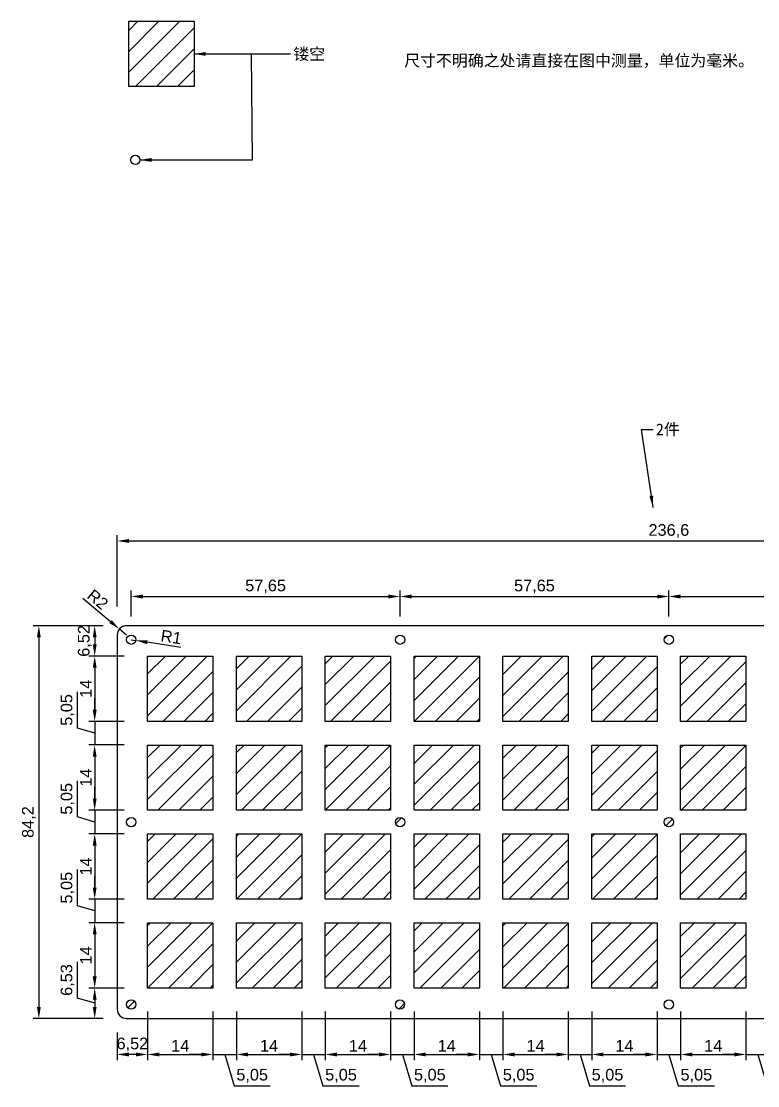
# Model space of a CAD drawing. Header units: millimetres. Extents: x 5 to 828, y 12 to 240.
# Drawn here: x 5.4 to 163.3, y 11.6 to 239.8 of the extents above; entities that cross this region are included whole.
import ezdxf

# ---------------------------------------------------------------- set-up
doc = ezdxf.new("R2010")
doc.units = ezdxf.units.MM
doc.styles.get("Standard").update_dxf_attribs({"font": 'arial.ttf'})
doc.dimstyles.new('ISO-25', dxfattribs={"dimtxt": 2.5, "dimasz": 2.5, "dimexe": 1.25, "dimexo": 5, "dimtad": 1, "dimtxsty": 'Standard', "dimcen": 2.5, "dimclrd": 3, "dimclre": 3, "dimadec": 0, "dimazin": 0, "dimtfac": 1, "dimtmove": 0, "dimatfit": 3, "dimfxl": 0, "dimarcsym": 0})

# ---------------------------------------------------------------- blocks, each defined once
blk = doc.blocks.new('*D17')
at = {"color": 3, "lineweight": -2}
for p, q in [((26, 114.31), (26, 129.61)), ((28.5, 128.36), (260.1, 128.36)), ((262.6, 114.31), (262.6, 129.61))]:
    blk.add_line(p, q, dxfattribs=at)
at = {"color": 3}
for points in [[(28.5, 128.78), (28.5, 127.95), (26, 128.36)], [(260.1, 128.78), (260.1, 127.95), (262.6, 128.36)]]:
    blk.add_solid(points, dxfattribs=at)
at = {"layer": 'Defpoints', "color": 0}
for p in [(262.6, 128.36), (26, 109.31), (262.6, 109.31)]:
    blk.add_point(p, dxfattribs=at)
at = {"color": 0, "insert": (144.3, 130.49), "char_height": 2.5, "attachment_point": 5}
blk.add_mtext('236,6', dxfattribs=at)
blk = doc.blocks.new('*D18')
at = {"color": 3, "lineweight": -2}
for p, q in [((20.97, 110.2), (7.95, 110.2)), ((9.2, 107.7), (9.2, 28.5)), ((20.97, 26), (7.95, 26))]:
    blk.add_line(p, q, dxfattribs=at)
at = {"color": 3}
for points in [[(8.78, 107.7), (9.62, 107.7), (9.2, 110.2)], [(8.78, 28.5), (9.62, 28.5), (9.2, 26)]]:
    blk.add_solid(points, dxfattribs=at)
at = {"layer": 'Defpoints', "color": 0}
for p in [(25.97, 110.2), (9.2, 26), (25.97, 26)]:
    blk.add_point(p, dxfattribs=at)
at = {"color": 0, "insert": (7.07, 68.1), "char_height": 2.5, "attachment_point": 5, "rotation": 90}
blk.add_mtext('84,2', dxfattribs=at)
blk = doc.blocks.new('*D73')
at = {"color": 3, "lineweight": -2}
for p, q in [((23, 110.2), (19.92, 110.2)), ((21.17, 107.7), (21.17, 106.18)), ((27.52, 103.68), (19.92, 103.68))]:
    blk.add_line(p, q, dxfattribs=at)
at = {"color": 3}
for points in [[(20.76, 107.7), (21.59, 107.7), (21.17, 110.2)], [(20.76, 106.18), (21.59, 106.18), (21.17, 103.68)]]:
    blk.add_solid(points, dxfattribs=at)
at = {"layer": 'Defpoints', "color": 0}
for p in [(28, 110.2), (21.17, 103.68), (32.52, 103.68)]:
    blk.add_point(p, dxfattribs=at)
at = {"color": 0, "insert": (19.05, 106.94), "char_height": 2.5, "attachment_point": 5, "rotation": 90}
blk.add_mtext('6,52', dxfattribs=at)
blk = doc.blocks.new('*D74')
at = {"color": 3, "lineweight": -2}
for p, q in [((27.52, 103.68), (19.92, 103.68)), ((21.17, 101.18), (21.17, 92.18)), ((27.52, 89.68), (19.92, 89.68))]:
    blk.add_line(p, q, dxfattribs=at)
at = {"color": 3}
for points in [[(20.76, 101.18), (21.59, 101.18), (21.17, 103.68)], [(20.76, 92.18), (21.59, 92.18), (21.17, 89.68)]]:
    blk.add_solid(points, dxfattribs=at)
at = {"layer": 'Defpoints', "color": 0}
for p in [(32.52, 103.68), (21.17, 89.68), (32.52, 89.68)]:
    blk.add_point(p, dxfattribs=at)
at = {"color": 0, "insert": (19.29, 96.68), "char_height": 2.5, "attachment_point": 5, "rotation": 90}
blk.add_mtext('14', dxfattribs=at)
blk = doc.blocks.new('*D75')
at = {"color": 3, "lineweight": -2}
for p, q in [((17.48, 88.26), (17.48, 96.02)), ((21.17, 92.18), (21.17, 94.68)), ((27.52, 89.68), (19.92, 89.68)), ((21.17, 89.68), (21.17, 84.63)), ((21.17, 89.68), (21.17, 84.63)), ((21.17, 87.15), (17.48, 88.26)), ((27.52, 84.63), (19.92, 84.63)), ((21.17, 82.13), (21.17, 79.63))]:
    blk.add_line(p, q, dxfattribs=at)
at = {"color": 3}
for points in [[(20.76, 92.18), (21.59, 92.18), (21.17, 89.68)], [(20.76, 82.13), (21.59, 82.13), (21.17, 84.63)]]:
    blk.add_solid(points, dxfattribs=at)
at = {"layer": 'Defpoints', "color": 0}
for p in [(32.52, 89.68), (21.17, 84.63), (32.52, 84.63)]:
    blk.add_point(p, dxfattribs=at)
at = {"color": 0, "insert": (15.36, 92.14), "char_height": 2.5, "attachment_point": 5, "rotation": 90}
blk.add_mtext('5,05', dxfattribs=at)
blk = doc.blocks.new('*D76')
at = {"color": 3, "lineweight": -2}
for p, q in [((27.52, 84.63), (19.92, 84.63)), ((21.17, 82.13), (21.17, 73.13)), ((27.52, 70.63), (19.92, 70.63))]:
    blk.add_line(p, q, dxfattribs=at)
at = {"color": 3}
for points in [[(20.76, 82.13), (21.59, 82.13), (21.17, 84.63)], [(20.76, 73.13), (21.59, 73.13), (21.17, 70.63)]]:
    blk.add_solid(points, dxfattribs=at)
at = {"layer": 'Defpoints', "color": 0}
for p in [(32.52, 84.63), (21.17, 70.63), (32.52, 70.63)]:
    blk.add_point(p, dxfattribs=at)
at = {"color": 0, "insert": (19.29, 77.63), "char_height": 2.5, "attachment_point": 5, "rotation": 90}
blk.add_mtext('14', dxfattribs=at)
blk = doc.blocks.new('*D77')
at = {"color": 3, "lineweight": -2}
for p, q in [((17.48, 69.21), (17.48, 76.97)), ((21.17, 73.13), (21.17, 75.63)), ((21.17, 68.1), (17.48, 69.21)), ((27.52, 70.63), (19.92, 70.63)), ((21.17, 70.63), (21.17, 65.58)), ((21.17, 70.63), (21.17, 65.58)), ((27.52, 65.58), (19.92, 65.58)), ((21.17, 63.08), (21.17, 60.58))]:
    blk.add_line(p, q, dxfattribs=at)
at = {"color": 3}
for points in [[(20.76, 73.13), (21.59, 73.13), (21.17, 70.63)], [(20.76, 63.08), (21.59, 63.08), (21.17, 65.58)]]:
    blk.add_solid(points, dxfattribs=at)
at = {"layer": 'Defpoints', "color": 0}
for p in [(32.52, 70.63), (21.17, 65.58), (32.52, 65.58)]:
    blk.add_point(p, dxfattribs=at)
at = {"color": 0, "insert": (15.36, 73.09), "char_height": 2.5, "attachment_point": 5, "rotation": 90}
blk.add_mtext('5,05', dxfattribs=at)
blk = doc.blocks.new('*D78')
at = {"color": 3, "lineweight": -2}
for p, q in [((27.52, 65.58), (19.92, 65.58)), ((21.17, 63.08), (21.17, 54.08)), ((27.52, 51.58), (19.92, 51.58))]:
    blk.add_line(p, q, dxfattribs=at)
at = {"color": 3}
for points in [[(20.76, 63.08), (21.59, 63.08), (21.17, 65.58)], [(20.76, 54.08), (21.59, 54.08), (21.17, 51.58)]]:
    blk.add_solid(points, dxfattribs=at)
at = {"layer": 'Defpoints', "color": 0}
for p in [(32.52, 65.58), (21.17, 51.58), (32.52, 51.58)]:
    blk.add_point(p, dxfattribs=at)
at = {"color": 0, "insert": (19.29, 58.58), "char_height": 2.5, "attachment_point": 5, "rotation": 90}
blk.add_mtext('14', dxfattribs=at)
blk = doc.blocks.new('*D79')
at = {"color": 3, "lineweight": -2}
for p, q in [((17.48, 50.16), (17.48, 57.92)), ((21.17, 54.08), (21.17, 56.58)), ((27.52, 51.58), (19.92, 51.58)), ((21.17, 51.58), (21.17, 46.53)), ((21.17, 51.58), (21.17, 46.53)), ((21.17, 49.05), (17.48, 50.16)), ((27.52, 46.53), (19.92, 46.53)), ((21.17, 44.03), (21.17, 41.53))]:
    blk.add_line(p, q, dxfattribs=at)
at = {"color": 3}
for points in [[(20.76, 54.08), (21.59, 54.08), (21.17, 51.58)], [(20.76, 44.03), (21.59, 44.03), (21.17, 46.53)]]:
    blk.add_solid(points, dxfattribs=at)
at = {"layer": 'Defpoints', "color": 0}
for p in [(32.52, 51.58), (21.17, 46.53), (32.52, 46.53)]:
    blk.add_point(p, dxfattribs=at)
at = {"color": 0, "insert": (15.36, 54.04), "char_height": 2.5, "attachment_point": 5, "rotation": 90}
blk.add_mtext('5,05', dxfattribs=at)
blk = doc.blocks.new('*D80')
at = {"color": 3, "lineweight": -2}
for p, q in [((27.52, 46.53), (19.92, 46.53)), ((21.17, 44.03), (21.17, 35.03)), ((27.52, 32.53), (19.92, 32.53))]:
    blk.add_line(p, q, dxfattribs=at)
at = {"color": 3}
for points in [[(20.76, 44.03), (21.59, 44.03), (21.17, 46.53)], [(20.76, 35.03), (21.59, 35.03), (21.17, 32.53)]]:
    blk.add_solid(points, dxfattribs=at)
at = {"layer": 'Defpoints', "color": 0}
for p in [(32.52, 46.53), (21.17, 32.53), (32.52, 32.53)]:
    blk.add_point(p, dxfattribs=at)
at = {"color": 0, "insert": (19.29, 39.53), "char_height": 2.5, "attachment_point": 5, "rotation": 90}
blk.add_mtext('14', dxfattribs=at)
blk = doc.blocks.new('*D81')
at = {"color": 3, "lineweight": -2}
for p, q in [((17.48, 30.37), (17.48, 38.13)), ((27.52, 32.53), (19.92, 32.53)), ((21.17, 29.26), (17.48, 30.37)), ((21.17, 30.03), (21.17, 28.5)), ((23, 26), (19.92, 26))]:
    blk.add_line(p, q, dxfattribs=at)
at = {"color": 3}
for points in [[(20.76, 30.03), (21.59, 30.03), (21.17, 32.53)], [(20.76, 28.5), (21.59, 28.5), (21.17, 26)]]:
    blk.add_solid(points, dxfattribs=at)
at = {"layer": 'Defpoints', "color": 0}
for p in [(32.52, 32.53), (21.17, 26), (28, 26)]:
    blk.add_point(p, dxfattribs=at)
at = {"color": 0, "insert": (15.36, 34.25), "char_height": 2.5, "attachment_point": 5, "rotation": 90}
blk.add_mtext('6,53', dxfattribs=at)
blk = doc.blocks.new('*D83')
at = {"color": 3, "lineweight": -2}
for p, q in [((32.52, 27.53), (32.52, 17.04)), ((46.52, 27.53), (46.52, 17.04)), ((35.02, 18.29), (44.02, 18.29))]:
    blk.add_line(p, q, dxfattribs=at)
at = {"color": 3}
for points in [[(35.02, 18.7), (35.02, 17.87), (32.52, 18.29)], [(44.02, 18.7), (44.02, 17.87), (46.52, 18.29)]]:
    blk.add_solid(points, dxfattribs=at)
at = {"layer": 'Defpoints', "color": 0}
for p in [(32.52, 32.53), (46.52, 32.53), (46.52, 18.29)]:
    blk.add_point(p, dxfattribs=at)
at = {"color": 0, "insert": (39.52, 20.17), "char_height": 2.5, "attachment_point": 5}
blk.add_mtext('14', dxfattribs=at)
blk = doc.blocks.new('*D84')
at = {"color": 3, "lineweight": -2}
for p, q in [((46.52, 27.53), (46.52, 17.04)), ((51.57, 27.53), (51.57, 17.04)), ((44.02, 18.29), (41.52, 18.29)), ((46.52, 18.29), (51.57, 18.29)), ((46.52, 18.29), (51.57, 18.29)), ((49.05, 18.29), (51.06, 11.59)), ((54.07, 18.29), (56.57, 18.29)), ((51.06, 11.59), (58.82, 11.59))]:
    blk.add_line(p, q, dxfattribs=at)
at = {"color": 3}
for points in [[(44.02, 18.7), (44.02, 17.87), (46.52, 18.29)], [(54.07, 18.7), (54.07, 17.87), (51.57, 18.29)]]:
    blk.add_solid(points, dxfattribs=at)
at = {"layer": 'Defpoints', "color": 0}
for p in [(46.52, 32.53), (51.57, 32.53), (51.57, 18.29)]:
    blk.add_point(p, dxfattribs=at)
at = {"color": 0, "insert": (54.94, 13.72), "char_height": 2.5, "attachment_point": 5}
blk.add_mtext('5,05', dxfattribs=at)
blk = doc.blocks.new('*D85')
at = {"color": 3, "lineweight": -2}
for p, q in [((51.57, 27.53), (51.57, 17.04)), ((65.57, 27.53), (65.57, 17.04)), ((54.07, 18.29), (63.07, 18.29))]:
    blk.add_line(p, q, dxfattribs=at)
at = {"color": 3}
for points in [[(54.07, 18.7), (54.07, 17.87), (51.57, 18.29)], [(63.07, 18.7), (63.07, 17.87), (65.57, 18.29)]]:
    blk.add_solid(points, dxfattribs=at)
at = {"layer": 'Defpoints', "color": 0}
for p in [(51.57, 32.53), (65.57, 32.53), (65.57, 18.29)]:
    blk.add_point(p, dxfattribs=at)
at = {"color": 0, "insert": (58.57, 20.17), "char_height": 2.5, "attachment_point": 5}
blk.add_mtext('14', dxfattribs=at)
blk = doc.blocks.new('*D86')
at = {"color": 3, "lineweight": -2}
for p, q in [((65.57, 27.53), (65.57, 17.04)), ((70.62, 27.53), (70.62, 17.04)), ((63.07, 18.29), (60.57, 18.29)), ((65.57, 18.29), (70.62, 18.29)), ((65.57, 18.29), (70.62, 18.29)), ((68.1, 18.29), (70.11, 11.59)), ((73.12, 18.29), (75.62, 18.29)), ((70.11, 11.59), (77.87, 11.59))]:
    blk.add_line(p, q, dxfattribs=at)
at = {"color": 3}
for points in [[(63.07, 18.7), (63.07, 17.87), (65.57, 18.29)], [(73.12, 18.7), (73.12, 17.87), (70.62, 18.29)]]:
    blk.add_solid(points, dxfattribs=at)
at = {"layer": 'Defpoints', "color": 0}
for p in [(65.57, 32.53), (70.62, 32.53), (70.62, 18.29)]:
    blk.add_point(p, dxfattribs=at)
at = {"color": 0, "insert": (73.99, 13.72), "char_height": 2.5, "attachment_point": 5}
blk.add_mtext('5,05', dxfattribs=at)
blk = doc.blocks.new('*D87')
at = {"color": 3, "lineweight": -2}
for p, q in [((70.62, 27.53), (70.62, 17.04)), ((84.62, 27.53), (84.62, 17.04)), ((73.12, 18.29), (82.12, 18.29))]:
    blk.add_line(p, q, dxfattribs=at)
at = {"color": 3}
for points in [[(73.12, 18.7), (73.12, 17.87), (70.62, 18.29)], [(82.12, 18.7), (82.12, 17.87), (84.62, 18.29)]]:
    blk.add_solid(points, dxfattribs=at)
at = {"layer": 'Defpoints', "color": 0}
for p in [(70.62, 32.53), (84.62, 32.53), (84.62, 18.29)]:
    blk.add_point(p, dxfattribs=at)
at = {"color": 0, "insert": (77.62, 20.17), "char_height": 2.5, "attachment_point": 5}
blk.add_mtext('14', dxfattribs=at)
blk = doc.blocks.new('*D88')
at = {"color": 3, "lineweight": -2}
for p, q in [((84.62, 27.53), (84.62, 17.04)), ((89.67, 27.53), (89.67, 17.04)), ((82.12, 18.29), (79.62, 18.29)), ((84.62, 18.29), (89.67, 18.29)), ((84.62, 18.29), (89.67, 18.29)), ((87.15, 18.29), (89.16, 11.59)), ((92.17, 18.29), (94.67, 18.29)), ((89.16, 11.59), (96.92, 11.59))]:
    blk.add_line(p, q, dxfattribs=at)
at = {"color": 3}
for points in [[(82.12, 18.7), (82.12, 17.87), (84.62, 18.29)], [(92.17, 18.7), (92.17, 17.87), (89.67, 18.29)]]:
    blk.add_solid(points, dxfattribs=at)
at = {"layer": 'Defpoints', "color": 0}
for p in [(84.62, 32.53), (89.67, 32.53), (89.67, 18.29)]:
    blk.add_point(p, dxfattribs=at)
at = {"color": 0, "insert": (93.04, 13.72), "char_height": 2.5, "attachment_point": 5}
blk.add_mtext('5,05', dxfattribs=at)
blk = doc.blocks.new('*D89')
at = {"color": 3, "lineweight": -2}
for p, q in [((89.67, 27.53), (89.67, 17.04)), ((103.67, 27.53), (103.67, 17.04)), ((92.17, 18.29), (101.17, 18.29))]:
    blk.add_line(p, q, dxfattribs=at)
at = {"color": 3}
for points in [[(92.17, 18.7), (92.17, 17.87), (89.67, 18.29)], [(101.17, 18.7), (101.17, 17.87), (103.67, 18.29)]]:
    blk.add_solid(points, dxfattribs=at)
at = {"layer": 'Defpoints', "color": 0}
for p in [(89.67, 32.53), (103.67, 32.53), (103.67, 18.29)]:
    blk.add_point(p, dxfattribs=at)
at = {"color": 0, "insert": (96.67, 20.17), "char_height": 2.5, "attachment_point": 5}
blk.add_mtext('14', dxfattribs=at)
blk = doc.blocks.new('*D90')
at = {"color": 3, "lineweight": -2}
for p, q in [((103.67, 27.53), (103.67, 17.04)), ((108.72, 27.53), (108.72, 17.04)), ((101.17, 18.29), (98.67, 18.29)), ((103.67, 18.29), (108.72, 18.29)), ((103.67, 18.29), (108.72, 18.29)), ((106.2, 18.29), (108.21, 11.59)), ((111.22, 18.29), (113.72, 18.29)), ((108.21, 11.59), (115.97, 11.59))]:
    blk.add_line(p, q, dxfattribs=at)
at = {"color": 3}
for points in [[(101.17, 18.7), (101.17, 17.87), (103.67, 18.29)], [(111.22, 18.7), (111.22, 17.87), (108.72, 18.29)]]:
    blk.add_solid(points, dxfattribs=at)
at = {"layer": 'Defpoints', "color": 0}
for p in [(103.67, 32.53), (108.72, 32.53), (108.72, 18.29)]:
    blk.add_point(p, dxfattribs=at)
at = {"color": 0, "insert": (112.09, 13.72), "char_height": 2.5, "attachment_point": 5}
blk.add_mtext('5,05', dxfattribs=at)
blk = doc.blocks.new('*D91')
at = {"color": 3, "lineweight": -2}
for p, q in [((108.72, 27.53), (108.72, 17.04)), ((122.72, 27.53), (122.72, 17.04)), ((111.22, 18.29), (120.22, 18.29))]:
    blk.add_line(p, q, dxfattribs=at)
at = {"color": 3}
for points in [[(111.22, 18.7), (111.22, 17.87), (108.72, 18.29)], [(120.22, 18.7), (120.22, 17.87), (122.72, 18.29)]]:
    blk.add_solid(points, dxfattribs=at)
at = {"layer": 'Defpoints', "color": 0}
for p in [(108.72, 32.53), (122.72, 32.53), (122.72, 18.29)]:
    blk.add_point(p, dxfattribs=at)
at = {"color": 0, "insert": (115.72, 20.17), "char_height": 2.5, "attachment_point": 5}
blk.add_mtext('14', dxfattribs=at)
blk = doc.blocks.new('*D92')
at = {"color": 3, "lineweight": -2}
for p, q in [((122.72, 27.53), (122.72, 17.04)), ((127.77, 27.53), (127.77, 17.04)), ((120.22, 18.29), (117.72, 18.29)), ((122.72, 18.29), (127.77, 18.29)), ((122.72, 18.29), (127.77, 18.29)), ((125.25, 18.29), (127.26, 11.59)), ((130.27, 18.29), (132.77, 18.29)), ((127.26, 11.59), (135.02, 11.59))]:
    blk.add_line(p, q, dxfattribs=at)
at = {"color": 3}
for points in [[(120.22, 18.7), (120.22, 17.87), (122.72, 18.29)], [(130.27, 18.7), (130.27, 17.87), (127.77, 18.29)]]:
    blk.add_solid(points, dxfattribs=at)
at = {"layer": 'Defpoints', "color": 0}
for p in [(122.72, 32.53), (127.77, 32.53), (127.77, 18.29)]:
    blk.add_point(p, dxfattribs=at)
at = {"color": 0, "insert": (131.14, 13.72), "char_height": 2.5, "attachment_point": 5}
blk.add_mtext('5,05', dxfattribs=at)
blk = doc.blocks.new('*D93')
at = {"color": 3, "lineweight": -2}
for p, q in [((127.77, 27.53), (127.77, 17.04)), ((141.77, 27.53), (141.77, 17.04)), ((130.27, 18.29), (139.27, 18.29))]:
    blk.add_line(p, q, dxfattribs=at)
at = {"color": 3}
for points in [[(130.27, 18.7), (130.27, 17.87), (127.77, 18.29)], [(139.27, 18.7), (139.27, 17.87), (141.77, 18.29)]]:
    blk.add_solid(points, dxfattribs=at)
at = {"layer": 'Defpoints', "color": 0}
for p in [(127.77, 32.53), (141.77, 32.53), (141.77, 18.29)]:
    blk.add_point(p, dxfattribs=at)
at = {"color": 0, "insert": (134.77, 20.17), "char_height": 2.5, "attachment_point": 5}
blk.add_mtext('14', dxfattribs=at)
blk = doc.blocks.new('*D94')
at = {"color": 3, "lineweight": -2}
for p, q in [((141.77, 27.53), (141.77, 17.04)), ((146.82, 27.53), (146.82, 17.04)), ((139.27, 18.29), (136.77, 18.29)), ((141.77, 18.29), (146.82, 18.29)), ((141.77, 18.29), (146.82, 18.29)), ((144.3, 18.29), (146.31, 11.59)), ((149.32, 18.29), (151.82, 18.29)), ((146.31, 11.59), (154.07, 11.59))]:
    blk.add_line(p, q, dxfattribs=at)
at = {"color": 3}
for points in [[(139.27, 18.7), (139.27, 17.87), (141.77, 18.29)], [(149.32, 18.7), (149.32, 17.87), (146.82, 18.29)]]:
    blk.add_solid(points, dxfattribs=at)
at = {"layer": 'Defpoints', "color": 0}
for p in [(141.77, 32.53), (146.82, 32.53), (146.82, 18.29)]:
    blk.add_point(p, dxfattribs=at)
at = {"color": 0, "insert": (150.19, 13.72), "char_height": 2.5, "attachment_point": 5}
blk.add_mtext('5,05', dxfattribs=at)
blk = doc.blocks.new('*D95')
at = {"color": 3, "lineweight": -2}
for p, q in [((146.82, 27.53), (146.82, 17.04)), ((160.82, 27.53), (160.82, 17.04)), ((149.32, 18.29), (158.32, 18.29))]:
    blk.add_line(p, q, dxfattribs=at)
at = {"color": 3}
for points in [[(149.32, 18.7), (149.32, 17.87), (146.82, 18.29)], [(158.32, 18.7), (158.32, 17.87), (160.82, 18.29)]]:
    blk.add_solid(points, dxfattribs=at)
at = {"layer": 'Defpoints', "color": 0}
for p in [(146.82, 32.53), (160.82, 32.53), (160.82, 18.29)]:
    blk.add_point(p, dxfattribs=at)
at = {"color": 0, "insert": (153.82, 20.17), "char_height": 2.5, "attachment_point": 5}
blk.add_mtext('14', dxfattribs=at)
blk = doc.blocks.new('*D96')
at = {"color": 3, "lineweight": -2}
for p, q in [((160.82, 27.53), (160.82, 17.04)), ((165.87, 27.53), (165.87, 17.04)), ((158.32, 18.29), (155.82, 18.29)), ((160.82, 18.29), (165.87, 18.29)), ((160.82, 18.29), (165.87, 18.29)), ((163.35, 18.29), (165.36, 11.59)), ((168.37, 18.29), (170.87, 18.29)), ((165.36, 11.59), (173.12, 11.59))]:
    blk.add_line(p, q, dxfattribs=at)
at = {"color": 3}
for points in [[(158.32, 18.7), (158.32, 17.87), (160.82, 18.29)], [(168.37, 18.7), (168.37, 17.87), (165.87, 18.29)]]:
    blk.add_solid(points, dxfattribs=at)
at = {"layer": 'Defpoints', "color": 0}
for p in [(160.82, 32.53), (165.87, 32.53), (165.87, 18.29)]:
    blk.add_point(p, dxfattribs=at)
at = {"color": 0, "insert": (169.24, 13.72), "char_height": 2.5, "attachment_point": 5}
blk.add_mtext('5,05', dxfattribs=at)
blk = doc.blocks.new('*D133')
at = {"color": 3, "lineweight": -2}
for p, q in [((29, 112.2), (29, 117.71)), ((31.5, 116.46), (84.15, 116.46)), ((86.65, 112.2), (86.65, 117.71))]:
    blk.add_line(p, q, dxfattribs=at)
at = {"color": 3}
for points in [[(31.5, 116.88), (31.5, 116.04), (29, 116.46)], [(84.15, 116.88), (84.15, 116.04), (86.65, 116.46)]]:
    blk.add_solid(points, dxfattribs=at)
at = {"layer": 'Defpoints', "color": 0}
for p in [(86.65, 116.46), (29, 107.2), (86.65, 107.2)]:
    blk.add_point(p, dxfattribs=at)
at = {"color": 0, "insert": (57.82, 118.59), "char_height": 2.5, "attachment_point": 5}
blk.add_mtext('57,65', dxfattribs=at)
blk = doc.blocks.new('*D134')
at = {"color": 3, "lineweight": -2}
for p, q in [((86.65, 112.2), (86.65, 117.71)), ((89.15, 116.46), (141.8, 116.46)), ((144.3, 112.2), (144.3, 117.71))]:
    blk.add_line(p, q, dxfattribs=at)
at = {"color": 3}
for points in [[(89.15, 116.88), (89.15, 116.04), (86.65, 116.46)], [(141.8, 116.88), (141.8, 116.04), (144.3, 116.46)]]:
    blk.add_solid(points, dxfattribs=at)
at = {"layer": 'Defpoints', "color": 0}
for p in [(144.3, 116.46), (86.65, 107.2), (144.3, 107.2)]:
    blk.add_point(p, dxfattribs=at)
at = {"color": 0, "insert": (115.47, 118.59), "char_height": 2.5, "attachment_point": 5}
blk.add_mtext('57,65', dxfattribs=at)
blk = doc.blocks.new('*D135')
at = {"color": 3, "lineweight": -2}
for p, q in [((144.3, 112.2), (144.3, 117.71)), ((146.8, 116.46), (199.45, 116.46)), ((201.95, 112.2), (201.95, 117.71))]:
    blk.add_line(p, q, dxfattribs=at)
at = {"color": 3}
for points in [[(146.8, 116.88), (146.8, 116.04), (144.3, 116.46)], [(199.45, 116.88), (199.45, 116.04), (201.95, 116.46)]]:
    blk.add_solid(points, dxfattribs=at)
at = {"layer": 'Defpoints', "color": 0}
for p in [(201.95, 116.46), (144.3, 107.2), (201.95, 107.2)]:
    blk.add_point(p, dxfattribs=at)
at = {"color": 0, "insert": (173.12, 118.59), "char_height": 2.5, "attachment_point": 5}
blk.add_mtext('57,65', dxfattribs=at)
blk = doc.blocks.new('*D143')
at = {"color": 3, "lineweight": -2}
for p, q in [((29, 107.2), (29.99, 107.05)), ((39.67, 105.55), (32.46, 106.67))]:
    blk.add_line(p, q, dxfattribs=at)
at = {"color": 3}
blk.add_solid([(32.52, 107.08), (32.4, 106.25), (29.99, 107.05)], dxfattribs=at)
at = {"layer": 'Defpoints', "color": 0}
for p in [(29, 107.2), (29.99, 107.05)]:
    blk.add_point(p, dxfattribs=at)
at = {"color": 0, "insert": (37.59, 107.78), "char_height": 2.5, "attachment_point": 5, "rotation": 351.217}
blk.add_mtext('R1', dxfattribs=at)
blk = doc.blocks.new('*D147')
at = {"color": 3, "lineweight": -2}
for p, q in [((18.61, 116.07), (24.55, 111.09)), ((28, 108.2), (26.47, 109.48))]:
    blk.add_line(p, q, dxfattribs=at)
at = {"color": 3}
blk.add_solid([(24.82, 111.41), (24.28, 110.77), (26.47, 109.48)], dxfattribs=at)
at = {"layer": 'Defpoints', "color": 0}
for p in [(26.47, 109.48), (28, 108.2)]:
    blk.add_point(p, dxfattribs=at)
at = {"color": 0, "insert": (21.83, 115.83), "char_height": 2.5, "attachment_point": 5, "rotation": 320.0173}
blk.add_mtext('R2', dxfattribs=at)
blk = doc.blocks.new('*D149')
at = {"color": 3, "lineweight": -2}
for p, q in [((32.52, 27.53), (32.52, 17.04)), ((26, 23), (26, 17.04)), ((30.02, 18.29), (28.5, 18.29))]:
    blk.add_line(p, q, dxfattribs=at)
at = {"color": 3}
for points in [[(28.5, 18.7), (28.5, 17.87), (26, 18.29)], [(30.02, 18.7), (30.02, 17.87), (32.52, 18.29)]]:
    blk.add_solid(points, dxfattribs=at)
at = {"layer": 'Defpoints', "color": 0}
for p in [(32.52, 32.53), (26, 28), (26, 18.29)]:
    blk.add_point(p, dxfattribs=at)
at = {"color": 0, "insert": (29.26, 20.42), "char_height": 2.5, "attachment_point": 5}
blk.add_mtext('6,52', dxfattribs=at)

msp = doc.modelspace()

# ---------------------------------------------------------------- hatches: boundary and pattern name
h = msp.add_hatch()
h.set_pattern_fill('ANSI31', color=2)
h.set_pattern_definition([(45, (0, 65.6297), (-2.245064, 2.245064), [])])
h.paths.add_polyline_path([(42.489, 239.76), (42.489, 225.761), (28.49, 225.761), (28.49, 239.76)])
edge = h.paths.add_edge_path()
edge.add_arc((29.884, 210.037), 1, 0, 360)
h = msp.add_hatch()
h.set_pattern_fill('ANSI31', color=2)
edge = h.paths.add_edge_path()
edge.add_arc((29, 107.2), 1, 0, 360)
h.paths.add_polyline_path([(256.074, 46.525), (256.074, 32.526), (242.075, 32.526), (242.075, 46.525)])
h.paths.add_polyline_path([(237.024, 46.525), (237.024, 32.526), (223.025, 32.526), (223.025, 46.525)])
h.paths.add_polyline_path([(217.974, 46.525), (217.974, 32.526), (203.975, 32.526), (203.975, 46.525)])
h.paths.add_polyline_path([(198.924, 46.525), (198.924, 32.526), (184.925, 32.526), (184.925, 46.525)])
h.paths.add_polyline_path([(179.874, 46.525), (179.874, 32.526), (165.875, 32.526), (165.875, 46.525)])
h.paths.add_polyline_path([(160.824, 46.525), (160.824, 32.526), (146.823, 32.526), (146.823, 46.525)])
h.paths.add_polyline_path([(141.774, 46.525), (141.774, 32.526), (127.773, 32.526), (127.773, 46.525)])
h.paths.add_polyline_path([(122.724, 46.525), (122.724, 32.526), (108.725, 32.526), (108.725, 46.525)])
h.paths.add_polyline_path([(103.674, 46.525), (103.674, 32.526), (89.675, 32.526), (89.675, 46.525)])
h.paths.add_polyline_path([(84.624, 46.525), (84.624, 32.526), (70.625, 32.526), (70.625, 46.525)])
h.paths.add_polyline_path([(65.574, 46.525), (65.574, 32.526), (51.575, 32.526), (51.575, 46.525)])
h.paths.add_polyline_path([(46.524, 46.525), (46.524, 32.526), (32.525, 32.526), (32.525, 46.525)])
h.paths.add_polyline_path([(256.074, 65.575), (256.074, 51.576), (242.075, 51.576), (242.075, 65.575)])
h.paths.add_polyline_path([(237.024, 65.575), (237.024, 51.576), (223.025, 51.576), (223.025, 65.575)])
h.paths.add_polyline_path([(217.974, 65.575), (217.974, 51.576), (203.975, 51.576), (203.975, 65.575)])
h.paths.add_polyline_path([(198.924, 65.575), (198.924, 51.576), (184.925, 51.576), (184.925, 65.575)])
h.paths.add_polyline_path([(179.874, 65.575), (179.874, 51.576), (165.875, 51.576), (165.875, 65.575)])
h.paths.add_polyline_path([(160.824, 65.575), (160.824, 51.576), (146.823, 51.576), (146.823, 65.575)])
h.paths.add_polyline_path([(141.774, 65.575), (141.774, 51.576), (127.773, 51.576), (127.773, 65.575)])
h.paths.add_polyline_path([(122.724, 65.575), (122.724, 51.576), (108.725, 51.576), (108.725, 65.575)])
h.paths.add_polyline_path([(103.674, 65.575), (103.674, 51.576), (89.675, 51.576), (89.675, 65.575)])
h.paths.add_polyline_path([(84.624, 65.575), (84.624, 51.576), (70.625, 51.576), (70.625, 65.575)])
h.paths.add_polyline_path([(65.574, 65.575), (65.574, 51.576), (51.575, 51.576), (51.575, 65.575)])
h.paths.add_polyline_path([(46.524, 65.575), (46.524, 51.576), (32.525, 51.576), (32.525, 65.575)])
h.paths.add_polyline_path([(256.074, 84.625), (256.074, 70.626), (242.075, 70.626), (242.075, 84.625)])
h.paths.add_polyline_path([(237.024, 84.625), (237.024, 70.626), (223.025, 70.626), (223.025, 84.625)])
h.paths.add_polyline_path([(217.974, 84.625), (217.974, 70.626), (203.975, 70.626), (203.975, 84.625)])
h.paths.add_polyline_path([(198.924, 84.625), (198.924, 70.626), (184.925, 70.626), (184.925, 84.625)])
h.paths.add_polyline_path([(179.874, 84.625), (179.874, 70.626), (165.875, 70.626), (165.875, 84.625)])
h.paths.add_polyline_path([(160.824, 84.625), (160.824, 70.626), (146.823, 70.626), (146.823, 84.625)])
h.paths.add_polyline_path([(141.774, 84.625), (141.774, 70.626), (127.773, 70.626), (127.773, 84.625)])
h.paths.add_polyline_path([(122.724, 84.625), (122.724, 70.626), (108.725, 70.626), (108.725, 84.625)])
h.paths.add_polyline_path([(103.674, 84.625), (103.674, 70.626), (89.675, 70.626), (89.675, 84.625)])
h.paths.add_polyline_path([(84.624, 84.625), (84.624, 70.626), (70.625, 70.626), (70.625, 84.625)])
h.paths.add_polyline_path([(65.574, 84.625), (65.574, 70.626), (51.575, 70.626), (51.575, 84.625)])
h.paths.add_polyline_path([(46.524, 84.625), (46.524, 70.626), (32.525, 70.626), (32.525, 84.625)])
h.paths.add_polyline_path([(256.074, 103.675), (256.074, 89.676), (242.075, 89.676), (242.075, 103.675)])
h.paths.add_polyline_path([(237.024, 103.675), (237.024, 89.676), (223.025, 89.676), (223.025, 103.675)])
h.paths.add_polyline_path([(217.974, 103.675), (217.974, 89.676), (203.975, 89.676), (203.975, 103.675)])
h.paths.add_polyline_path([(198.924, 103.675), (198.924, 89.676), (184.925, 89.676), (184.925, 103.675)])
h.paths.add_polyline_path([(179.874, 103.675), (179.874, 89.676), (165.875, 89.676), (165.875, 103.675)])
h.paths.add_polyline_path([(141.774, 103.675), (141.774, 89.676), (127.773, 89.676), (127.773, 103.675)])
h.paths.add_polyline_path([(122.724, 103.675), (122.724, 89.676), (108.725, 89.676), (108.725, 103.675)])
h.paths.add_polyline_path([(103.674, 103.675), (103.674, 89.676), (89.675, 89.676), (89.675, 103.675)])
h.paths.add_polyline_path([(84.624, 103.675), (84.624, 89.676), (70.625, 89.676), (70.625, 103.675)])
h.paths.add_polyline_path([(65.574, 103.675), (65.574, 89.676), (51.575, 89.676), (51.575, 103.675)])
h.paths.add_polyline_path([(46.524, 103.675), (46.524, 89.676), (32.525, 89.676), (32.525, 103.675)])
h.paths.add_polyline_path([(160.824, 103.675), (160.824, 89.676), (146.823, 89.676), (146.823, 103.675)])
edge = h.paths.add_edge_path()
edge.add_arc((86.65, 68.1), 1, 0, 360)
edge = h.paths.add_edge_path()
edge.add_arc((201.95, 68.1), 1, 0, 360)
edge = h.paths.add_edge_path()
edge.add_arc((144.3, 68.1), 1, 0, 360)
edge = h.paths.add_edge_path()
edge.add_arc((86.642, 29), 1, 0, 360)
edge = h.paths.add_edge_path()
edge.add_arc((201.942, 29), 1, 0, 360)
edge = h.paths.add_edge_path()
edge.add_arc((201.95, 107.2), 1, 0, 360)
edge = h.paths.add_edge_path()
edge.add_arc((86.65, 107.2), 1, 0, 360)
edge = h.paths.add_edge_path()
edge.add_arc((259.6, 68.1), 1, 0, 360)
edge = h.paths.add_edge_path()
edge.add_arc((144.3, 107.2), 1, 0, 360)
edge = h.paths.add_edge_path()
edge.add_arc((144.3, 29), 1, 0, 360)
edge = h.paths.add_edge_path()
edge.add_arc((259.6, 107.2), 1, 0, 360)
edge = h.paths.add_edge_path()
edge.add_arc((259.6, 29), 1, 0, 360)
edge = h.paths.add_edge_path()
edge.add_arc((29, 29), 1, 0, 360)
edge = h.paths.add_edge_path()
edge.add_arc((29, 68.1), 1, 0, 360)

# ---------------------------------------------------------------- linework, layer by layer
at = {"color": 0}
for points in [[(42.489, 239.76), (42.489, 225.761), (28.49, 225.761), (28.49, 239.76)], [(46.524, 103.675), (46.524, 89.676), (32.525, 89.676), (32.525, 103.675)], [(65.574, 103.675), (65.574, 89.676), (51.575, 89.676), (51.575, 103.675)], [(84.624, 103.675), (84.624, 89.676), (70.625, 89.676), (70.625, 103.675)], [(103.674, 103.675), (103.674, 89.676), (89.675, 89.676), (89.675, 103.675)], [(122.724, 103.675), (122.724, 89.676), (108.725, 89.676), (108.725, 103.675)], [(141.774, 103.675), (141.774, 89.676), (127.773, 89.676), (127.773, 103.675)], [(160.824, 103.675), (160.824, 89.676), (146.823, 89.676), (146.823, 103.675)], [(46.524, 84.625), (46.524, 70.626), (32.525, 70.626), (32.525, 84.625)], [(65.574, 84.625), (65.574, 70.626), (51.575, 70.626), (51.575, 84.625)], [(84.624, 84.625), (84.624, 70.626), (70.625, 70.626), (70.625, 84.625)], [(103.674, 84.625), (103.674, 70.626), (89.675, 70.626), (89.675, 84.625)], [(122.724, 84.625), (122.724, 70.626), (108.725, 70.626), (108.725, 84.625)], [(141.774, 84.625), (141.774, 70.626), (127.773, 70.626), (127.773, 84.625)], [(160.824, 84.625), (160.824, 70.626), (146.823, 70.626), (146.823, 84.625)], [(46.524, 65.575), (46.524, 51.576), (32.525, 51.576), (32.525, 65.575)], [(65.574, 65.575), (65.574, 51.576), (51.575, 51.576), (51.575, 65.575)], [(84.624, 65.575), (84.624, 51.576), (70.625, 51.576), (70.625, 65.575)], [(103.674, 65.575), (103.674, 51.576), (89.675, 51.576), (89.675, 65.575)], [(122.724, 65.575), (122.724, 51.576), (108.725, 51.576), (108.725, 65.575)], [(141.774, 65.575), (141.774, 51.576), (127.773, 51.576), (127.773, 65.575)], [(160.824, 65.575), (160.824, 51.576), (146.823, 51.576), (146.823, 65.575)], [(46.524, 46.525), (46.524, 32.526), (32.525, 32.526), (32.525, 46.525)], [(65.574, 46.525), (65.574, 32.526), (51.575, 32.526), (51.575, 46.525)], [(84.624, 46.525), (84.624, 32.526), (70.625, 32.526), (70.625, 46.525)], [(103.674, 46.525), (103.674, 32.526), (89.675, 32.526), (89.675, 46.525)], [(122.724, 46.525), (122.724, 32.526), (108.725, 32.526), (108.725, 46.525)], [(141.774, 46.525), (141.774, 32.526), (127.773, 32.526), (127.773, 46.525)], [(160.824, 46.525), (160.824, 32.526), (146.823, 32.526), (146.823, 46.525)]]:
    msp.add_lwpolyline(points, close=True, dxfattribs=at)
msp.add_lwpolyline([(26, 106.2), (26, 106.2), (26, 28, 0.4142136), (28, 26), (260.6, 26, 0.4142136), (262.6, 28), (262.6, 106.2), (262.6, 108.2, 0.4142136), (260.6, 110.2), (28, 110.2, 0.4142136), (26, 108.2), (26, 106.2)], format="xyb")
for centre in [(29.884, 210.037), (29, 107.2), (86.65, 107.2), (144.3, 107.2), (29, 68.1), (86.65, 68.1), (144.3, 68.1), (29, 29), (86.642, 29), (144.3, 29)]:
    msp.add_circle(centre, 1)

# ---------------------------------------------------------------- texts
at = {"char_height": 2.5, "attachment_point": 1}
for s, insert in [('{\\fSimSun|b0|i0|c134|p2;镂空}', (63.764, 234.01)), ('{\\fSimSun|b0|i0|c134|p2;2件}', (141.522, 153.53))]:
    msp.add_mtext(s, dxfattribs=dict(at, insert=insert))
at = {"insert": (87.532, 232.596), "char_height": 2.5, "attachment_point": 1}
msp.add_mtext_dynamic_manual_height_columns('{\\fSimSun|b0|i0|c134|p2;尺寸不明确之处请直接在图中测量，单位为毫米。}', width=81.32211, gutter_width=12.5, heights=[0], dxfattribs=at)

# ---------------------------------------------------------------- dimensions: what is measured, and where the dimension line sits
dim = msp.add_linear_dim(base=(262.6, 128.362), p1=(26, 109.308), p2=(262.6, 109.308), dimstyle='ISO-25')
dim.commit()
dim.dimension.update_dxf_attribs({"geometry": '*D17', "text_midpoint": (144.3, 130.49)})
for base, p1, p2, picture, middle in [((86.65, 116.458), (29, 107.2), (86.65, 107.2), '*D133', (57.825, 118.586)), ((144.3, 116.458), (86.65, 107.2), (144.3, 107.2), '*D134', (115.475, 118.586)), ((201.95, 116.458), (144.3, 107.2), (201.95, 107.2), '*D135', (173.125, 118.586)), ((46.524, 18.288), (32.525, 32.526), (46.524, 32.526), '*D83', (39.524, 20.168)), ((51.575, 18.288), (46.524, 32.526), (51.575, 32.526), '*D84', (51.683, 13.721)), ((65.574, 18.288), (51.575, 32.526), (65.574, 32.526), '*D85', (58.574, 20.168)), ((70.625, 18.288), (65.574, 32.526), (70.625, 32.526), '*D86', (70.733, 13.721)), ((84.624, 18.288), (70.625, 32.526), (84.624, 32.526), '*D87', (77.624, 20.168)), ((89.675, 18.288), (84.624, 32.526), (89.675, 32.526), '*D88', (89.783, 13.721)), ((103.674, 18.288), (89.675, 32.526), (103.674, 32.526), '*D89', (96.674, 20.168)), ((108.725, 18.288), (103.674, 32.526), (108.725, 32.526), '*D90', (108.833, 13.721)), ((122.724, 18.288), (108.725, 32.526), (122.724, 32.526), '*D91', (115.724, 20.168)), ((127.773, 18.288), (122.724, 32.526), (127.773, 32.526), '*D92', (127.882, 13.721)), ((141.774, 18.288), (127.773, 32.526), (141.774, 32.526), '*D93', (134.774, 20.168)), ((146.823, 18.288), (141.774, 32.526), (146.823, 32.526), '*D94', (146.932, 13.721)), ((160.824, 18.288), (146.823, 32.526), (160.824, 32.526), '*D95', (153.823, 20.168)), ((165.875, 18.288), (160.824, 32.526), (165.875, 32.526), '*D96', (165.983, 13.721))]:
    dim = msp.add_linear_dim(base=base, p1=p1, p2=p2, dimstyle='ISO-25', override={"dimtmove": 1})
    dim.commit()
    dim.dimension.update_dxf_attribs({"geometry": picture, "text_midpoint": middle})
for center, mpoint, picture, middle in [((28, 108.2), (26.468, 109.485), '*D147', (21.831, 115.827)), ((29, 107.2), (29.988, 107.047), '*D143', (37.588, 107.775))]:
    dim = msp.add_radius_dim(center=center, mpoint=mpoint, dimstyle='ISO-25')
    dim.commit()
    dim.dimension.update_dxf_attribs({"geometry": picture, "text_midpoint": middle})
dim = msp.add_linear_dim(base=(9.2, 26), p1=(25.965, 110.2), p2=(25.965, 26), angle=90, dimstyle='ISO-25')
dim.commit()
dim.dimension.update_dxf_attribs({"geometry": '*D18', "text_midpoint": (7.072, 68.1)})
dim = msp.add_linear_dim(base=(21.1729, 103.6754), p1=(28, 110.1998), p2=(32.5246, 103.6754), angle=90, dimstyle='ISO-25')
dim.commit()
dim.dimension.update_dxf_attribs({"geometry": '*D73', "text_midpoint": (21.1729, 106.9376), "dimtype": 160})
for base, p1, p2, picture, middle in [((21.173, 89.676), (32.525, 103.675), (32.525, 89.676), '*D74', (19.293, 96.676)), ((21.173, 84.625), (32.525, 89.676), (32.525, 84.625), '*D75', (15.356, 88.883)), ((21.173, 70.626), (32.525, 84.625), (32.525, 70.626), '*D76', (19.293, 77.626)), ((21.173, 65.575), (32.525, 70.626), (32.525, 65.575), '*D77', (15.356, 69.833)), ((21.173, 51.576), (32.525, 65.575), (32.525, 51.576), '*D78', (19.293, 58.576)), ((21.173, 46.525), (32.525, 51.576), (32.525, 46.525), '*D79', (15.356, 50.783)), ((21.173, 32.526), (32.525, 46.525), (32.525, 32.526), '*D80', (19.293, 39.526)), ((21.173, 26), (32.525, 32.526), (28, 26), '*D81', (15.356, 30.995))]:
    dim = msp.add_linear_dim(base=base, p1=p1, p2=p2, angle=90, dimstyle='ISO-25', override={"dimtmove": 1})
    dim.commit()
    dim.dimension.update_dxf_attribs({"geometry": picture, "text_midpoint": middle})
dim = msp.add_linear_dim(base=(26, 18.2883), p1=(32.5246, 32.5259), p2=(26, 28), dimstyle='ISO-25')
dim.commit()
dim.dimension.update_dxf_attribs({"geometry": '*D149', "text_midpoint": (29.2623, 18.2883), "dimtype": 160})

# ---------------------------------------------------------------- leaders
msp.add_leader([(30.884, 210.037), (55.034, 210.037), (54.803, 232.76)], dimstyle='ISO-25', override={"dimgap": 0.625, "dimtad": 0})
at = {"annotation_type": 0, "has_hookline": 1, "hookline_direction": 0}
for points, text_width in [([(42.489, 232.76), (63.139, 232.76)], 6.83), ([(140.897, 135.534), (138.397, 152.28), (140.897, 152.28)], 5.028)]:
    msp.add_leader(points, dimstyle='ISO-25', override={"dimgap": 0.625, "dimtad": 0}, dxfattribs=dict(at, text_width=text_width))

doc.saveas('drawing.dxf')
